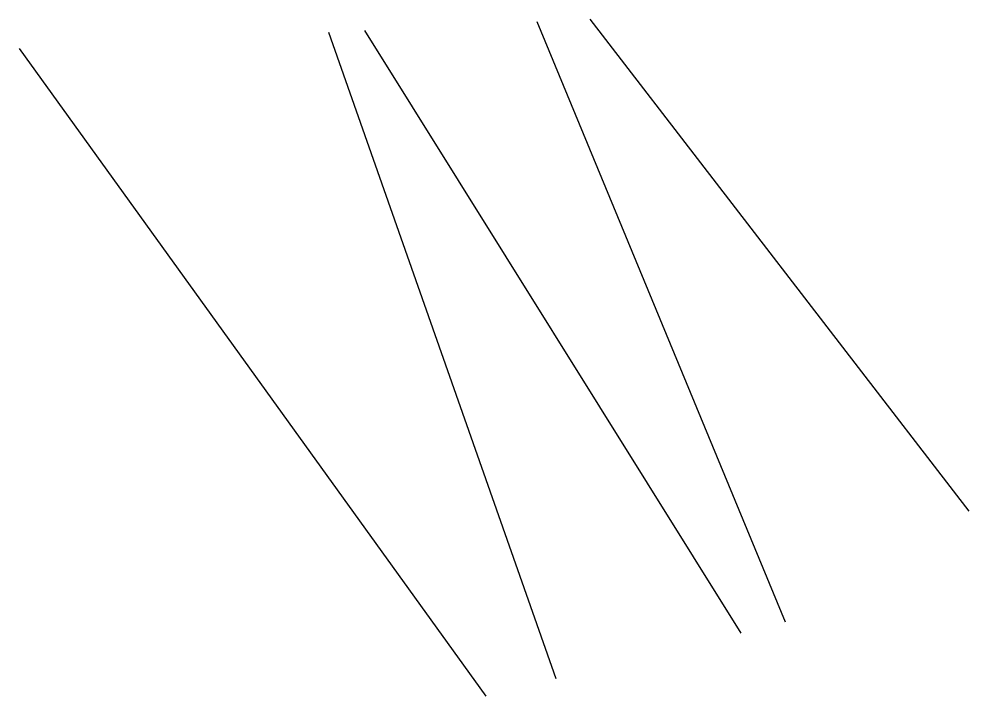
# Model space of a CAD drawing. Extents: x 1126708 to 1126851, y 4216010 to 4216112.
import ezdxf

# ---------------------------------------------------------------- set-up
doc = ezdxf.new("R2010")
doc.units = 0
doc.header["$MEASUREMENT"] = 0
doc.layers.add('属性注记', color=7, linetype='Continuous')

msp = doc.modelspace()

# ---------------------------------------------------------------- linework, layer by layer
at = {"layer": '属性注记'}
for points in [[(1126823.66, 4216021.16), (1126786.21, 4216111.82)], [(1126794.12, 4216112.23), (1126851.37, 4216037.91)], [(1126789.04, 4216012.62), (1126754.74, 4216110.19)], [(1126760.11, 4216110.47), (1126816.95, 4216019.51)], [(1126707.97, 4216107.78), (1126778.44, 4216010)]]:
    msp.add_lwpolyline(points, dxfattribs=at)

doc.saveas('drawing.dxf')
